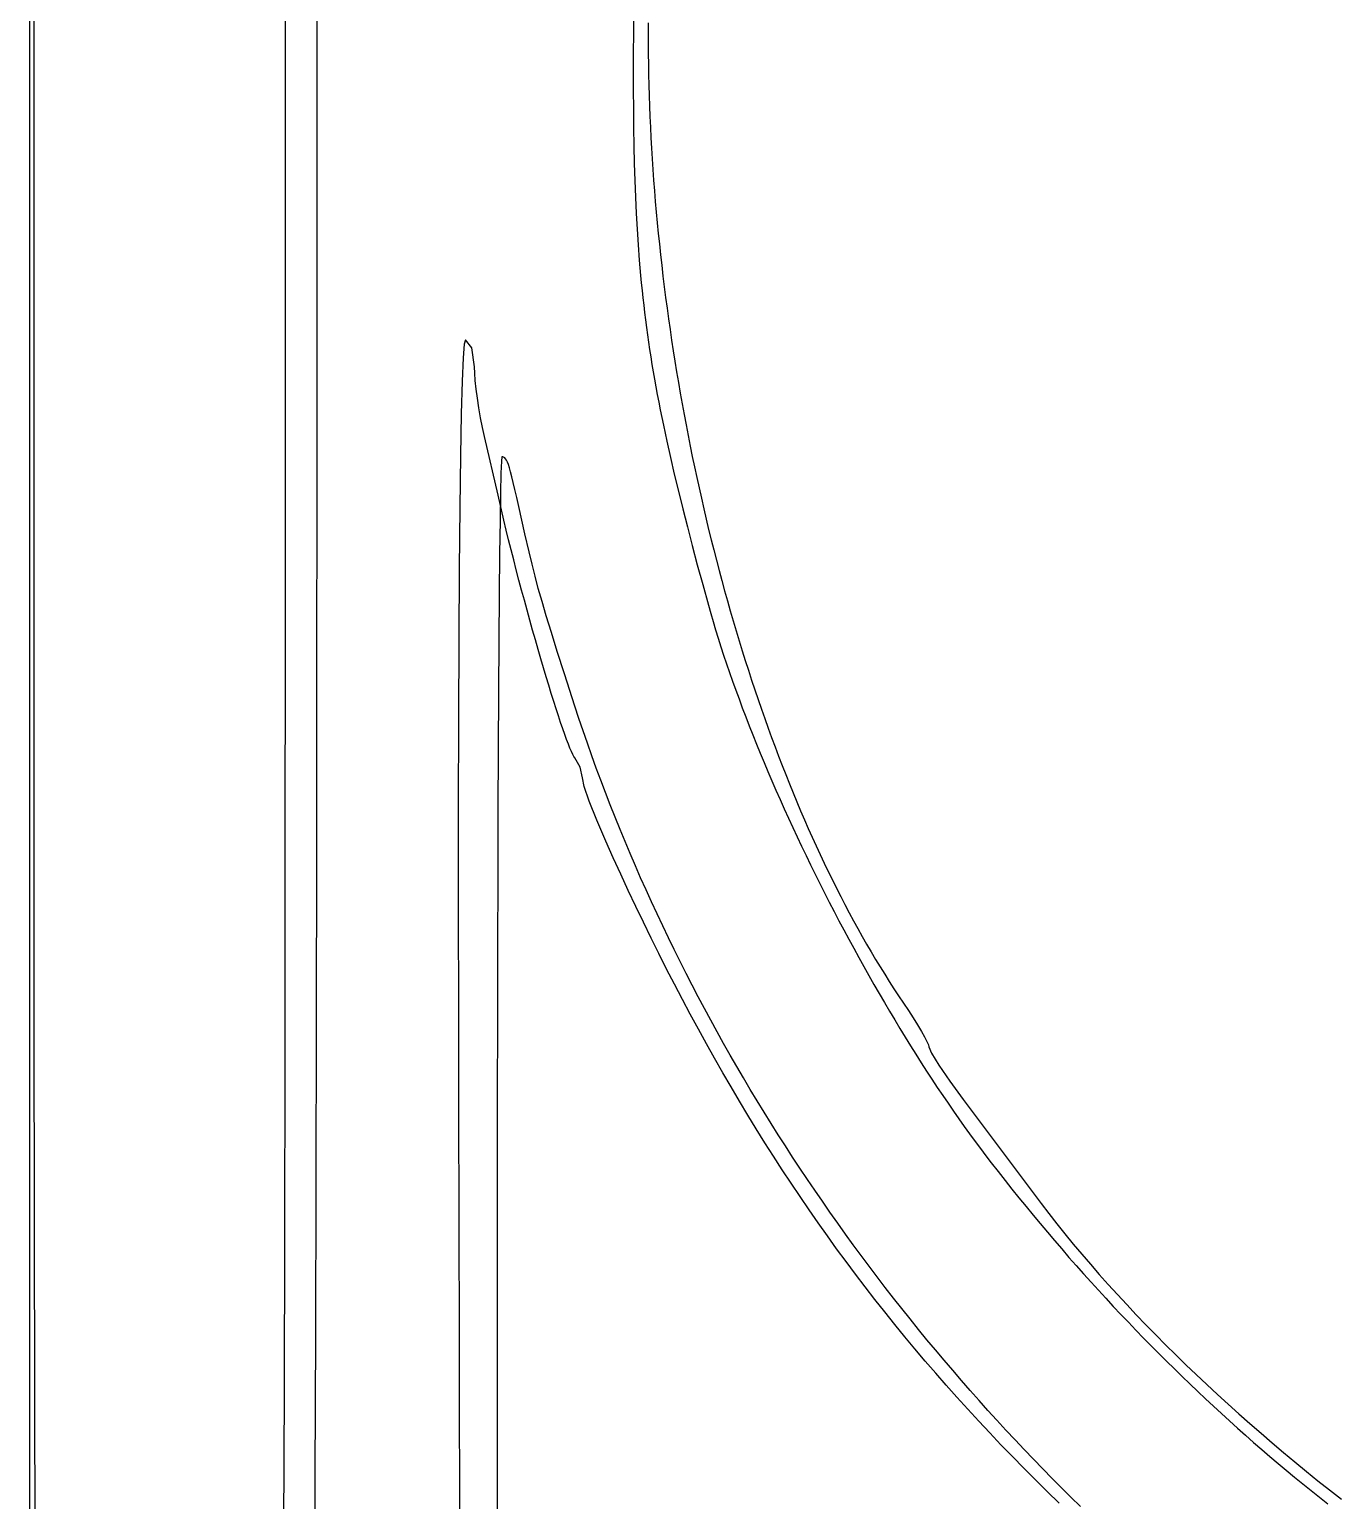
# Model space of a CAD drawing. Header units: inches. Extents: x -4 to 338, y -3 to 155.
# Drawn here: x 8.257 to 10.901, y 7.662 to 10.632 of the extents above; entities that cross this region are included whole.
import ezdxf

# ---------------------------------------------------------------- set-up
doc = ezdxf.new("R2010")
doc.units = ezdxf.units.IN
doc.layers.add('Bottom Overlay', color=54, linetype='Continuous')
doc.layers.add('Top Overlay', color=2, linetype='Continuous')

# ---------------------------------------------------------------- blocks, each defined once
blk = doc.blocks.new('IMPORTED_IMAGE_B_1')
at = {"layer": 'Bottom Overlay'}
for p, q in [((5.0954, -6.1228), (5.0954, -13.3007)), ((5.6766, -10.0738), (5.6766, -6.1228)), ((6.3451, -9.933), (6.345, -9.9539)), ((6.345, -9.9539), (6.345, -9.9539)), ((6.345, -9.9539), (6.345, -9.9748)), ((6.345, -9.9748), (6.345, -9.9748)), ((6.345, -9.9748), (6.3452, -9.9958)), ((6.3452, -9.9958), (6.3452, -9.9958)), ((6.3452, -9.9958), (6.3454, -10.0168)), ((6.3454, -10.0168), (6.3454, -10.0168)), ((6.3454, -10.0168), (6.3458, -10.0378)), ((6.3458, -10.0378), (6.3458, -10.0378)), ((6.3458, -10.0378), (6.3463, -10.0589)), ((6.3463, -10.0589), (6.3463, -10.0589)), ((6.3463, -10.0589), (6.3469, -10.0801)), ((5.6766, -10.4763), (5.6766, -10.0738)), ((5.6766, -10.0738), (5.6766, -10.0738)), ((6.3469, -10.0801), (6.3469, -10.0801)), ((6.3469, -10.0801), (6.3477, -10.1013)), ((6.3477, -10.1013), (6.3477, -10.1013)), ((6.3477, -10.1013), (6.3485, -10.1226)), ((6.3485, -10.1226), (6.3485, -10.1226)), ((6.3485, -10.1226), (6.3495, -10.1438)), ((6.3495, -10.1438), (6.3495, -10.1438)), ((6.3495, -10.1438), (6.3506, -10.1652)), ((6.3506, -10.1652), (6.3506, -10.1652)), ((6.3506, -10.1652), (6.3517, -10.1865)), ((6.3517, -10.1865), (6.3517, -10.1865)), ((6.3517, -10.1865), (6.3531, -10.2079)), ((6.3531, -10.2079), (6.3531, -10.2079)), ((6.3531, -10.2079), (6.3545, -10.2293)), ((6.3545, -10.2293), (6.3545, -10.2293)), ((6.3545, -10.2293), (6.356, -10.2507)), ((6.356, -10.2507), (6.356, -10.2507)), ((6.356, -10.2507), (6.3577, -10.2722)), ((6.3577, -10.2722), (6.3577, -10.2722)), ((6.3577, -10.2722), (6.3594, -10.2937)), ((6.3594, -10.2937), (6.3594, -10.2937)), ((6.3594, -10.2937), (6.3613, -10.3152)), ((6.3613, -10.3152), (6.3613, -10.3152)), ((6.3613, -10.3152), (6.3633, -10.3367)), ((6.3633, -10.3367), (6.3633, -10.3367)), ((6.3633, -10.3367), (6.3654, -10.3582)), ((6.3654, -10.3582), (6.3654, -10.3582)), ((6.3654, -10.3582), (6.3676, -10.3797)), ((6.3676, -10.3797), (6.3676, -10.3797)), ((6.3676, -10.3797), (6.3699, -10.4013)), ((6.3699, -10.4013), (6.3699, -10.4013)), ((6.3699, -10.4013), (6.3723, -10.4228)), ((6.3723, -10.4228), (6.3723, -10.4228)), ((6.3723, -10.4228), (6.3748, -10.4444)), ((6.3748, -10.4444), (6.3748, -10.4444)), ((6.3748, -10.4444), (6.3775, -10.4659)), ((5.6764, -10.8674), (5.6766, -10.4763)), ((5.6766, -10.4763), (5.6766, -10.4763)), ((6.3775, -10.4659), (6.3775, -10.4659)), ((6.3775, -10.4659), (6.3802, -10.4875)), ((6.3802, -10.4875), (6.3802, -10.4875)), ((6.3802, -10.4875), (6.3831, -10.509)), ((6.3831, -10.509), (6.3831, -10.509)), ((6.3831, -10.509), (6.3861, -10.5306)), ((6.3861, -10.5306), (6.3861, -10.5306)), ((6.3861, -10.5306), (6.3891, -10.5521)), ((6.3891, -10.5521), (6.3891, -10.5521)), ((6.3891, -10.5521), (6.3923, -10.5736)), ((6.3923, -10.5736), (6.3923, -10.5736)), ((6.3923, -10.5736), (6.3956, -10.5951)), ((6.3956, -10.5951), (6.3956, -10.5951)), ((6.3956, -10.5951), (6.399, -10.6166)), ((6.399, -10.6166), (6.399, -10.6166)), ((6.399, -10.6166), (6.4025, -10.6381)), ((6.4025, -10.6381), (6.4025, -10.6381)), ((6.4025, -10.6381), (6.4061, -10.6595)), ((6.4061, -10.6595), (6.4061, -10.6595)), ((6.4061, -10.6595), (6.4098, -10.6809)), ((6.4098, -10.6809), (6.4098, -10.6809)), ((6.4098, -10.6809), (6.4136, -10.7023)), ((6.4136, -10.7023), (6.4136, -10.7023)), ((6.4136, -10.7023), (6.4175, -10.7237)), ((6.4175, -10.7237), (6.4175, -10.7237)), ((6.4175, -10.7237), (6.4215, -10.745)), ((6.4215, -10.745), (6.4215, -10.745)), ((6.4215, -10.745), (6.4256, -10.7663)), ((6.4256, -10.7663), (6.4256, -10.7663)), ((6.4256, -10.7663), (6.4298, -10.7876)), ((6.0496, -10.8095), (6.0486, -10.8179)), ((6.0516, -10.8097), (6.0496, -10.8095)), ((6.0496, -10.8095), (6.0496, -10.8095)), ((6.0553, -10.8114), (6.0516, -10.8097)), ((6.0516, -10.8097), (6.0516, -10.8097)), ((6.4298, -10.7876), (6.4298, -10.7876)), ((6.4298, -10.7876), (6.4341, -10.8088)), ((6.4341, -10.8088), (6.4341, -10.8088)), ((6.4341, -10.8088), (6.4385, -10.8299)), ((6.0486, -10.8179), (6.0477, -10.8425)), ((6.0486, -10.8179), (6.0486, -10.8179)), ((6.057, -10.8133), (6.0553, -10.8114)), ((6.0553, -10.8114), (6.0553, -10.8114)), ((6.0588, -10.8161), (6.057, -10.8133)), ((6.057, -10.8133), (6.057, -10.8133)), ((6.0606, -10.82), (6.0588, -10.8161)), ((6.0588, -10.8161), (6.0588, -10.8161)), ((6.0626, -10.8251), (6.0606, -10.82)), ((6.0606, -10.82), (6.0606, -10.82)), ((6.0647, -10.8316), (6.0626, -10.8251)), ((6.0626, -10.8251), (6.0626, -10.8251)), ((6.0671, -10.8398), (6.0647, -10.8316)), ((6.0647, -10.8316), (6.0647, -10.8316)), ((6.0697, -10.8496), (6.0671, -10.8398)), ((6.0671, -10.8398), (6.0671, -10.8398)), ((6.4385, -10.8299), (6.4385, -10.8299)), ((6.4385, -10.8299), (6.4431, -10.8511)), ((5.676, -11.2453), (5.6764, -10.8674)), ((5.6764, -10.8674), (5.6764, -10.8674)), ((6.0477, -10.8425), (6.0467, -10.8825)), ((6.0477, -10.8425), (6.0477, -10.8425)), ((6.0726, -10.8614), (6.0697, -10.8496)), ((6.0697, -10.8496), (6.0697, -10.8496)), ((6.0759, -10.8753), (6.0726, -10.8614)), ((6.0726, -10.8614), (6.0726, -10.8614)), ((6.4431, -10.8511), (6.4431, -10.8511)), ((6.4431, -10.8511), (6.4477, -10.8721)), ((6.0467, -10.8825), (6.0458, -10.9371)), ((6.0467, -10.8825), (6.0467, -10.8825)), ((6.0796, -10.8914), (6.0759, -10.8753)), ((6.0759, -10.8753), (6.0759, -10.8753)), ((6.0838, -10.9099), (6.0796, -10.8914)), ((6.0796, -10.8914), (6.0796, -10.8914)), ((6.4477, -10.8721), (6.4477, -10.8721)), ((6.4477, -10.8721), (6.4524, -10.8932)), ((6.4524, -10.8932), (6.4524, -10.8932)), ((6.4524, -10.8932), (6.4572, -10.9141)), ((6.0961, -10.9648), (6.0838, -10.9099)), ((6.0838, -10.9099), (6.0838, -10.9099)), ((6.4572, -10.9141), (6.4572, -10.9141)), ((6.4572, -10.9141), (6.4621, -10.9351)), ((6.0458, -10.9371), (6.045, -11.0054)), ((6.0458, -10.9371), (6.0458, -10.9371)), ((6.4621, -10.9351), (6.4621, -10.9351)), ((6.4621, -10.9351), (6.4671, -10.9559)), ((6.4671, -10.9559), (6.4671, -10.9559)), ((6.4671, -10.9559), (6.4722, -10.9767)), ((6.1044, -11.0014), (6.0961, -10.9648)), ((6.0961, -10.9648), (6.0961, -10.9648)), ((6.4722, -10.9767), (6.4722, -10.9767)), ((6.4722, -10.9767), (6.4774, -10.9974)), ((6.045, -11.0054), (6.0442, -11.0866)), ((6.045, -11.0054), (6.045, -11.0054)), ((6.1104, -11.0264), (6.1044, -11.0014)), ((6.1044, -11.0014), (6.1044, -11.0014)), ((6.4774, -10.9974), (6.4774, -10.9974)), ((6.4774, -10.9974), (6.4827, -11.0181)), ((6.4827, -11.0181), (6.4827, -11.0181)), ((6.4827, -11.0181), (6.4881, -11.0387)), ((6.1165, -11.0505), (6.1104, -11.0264)), ((6.1104, -11.0264), (6.1104, -11.0264)), ((6.4881, -11.0387), (6.4881, -11.0387)), ((6.4881, -11.0387), (6.4936, -11.0593)), ((6.1231, -11.0752), (6.1165, -11.0505)), ((6.1165, -11.0505), (6.1165, -11.0505)), ((6.1306, -11.1014), (6.1231, -11.0752)), ((6.1231, -11.0752), (6.1231, -11.0752)), ((6.4936, -11.0593), (6.4936, -11.0593)), ((6.4936, -11.0593), (6.4992, -11.0797)), ((6.0442, -11.0866), (6.0435, -11.1799)), ((6.0442, -11.0866), (6.0442, -11.0866)), ((6.1392, -11.1306), (6.1306, -11.1014)), ((6.1306, -11.1014), (6.1306, -11.1014)), ((6.4992, -11.0797), (6.4992, -11.0797)), ((6.4992, -11.0797), (6.5049, -11.1001)), ((6.5049, -11.1001), (6.5049, -11.1001)), ((6.5049, -11.1001), (6.5107, -11.1204)), ((6.1494, -11.1638), (6.1392, -11.1306)), ((6.1392, -11.1306), (6.1392, -11.1306)), ((6.5107, -11.1204), (6.5107, -11.1204)), ((6.5107, -11.1204), (6.5165, -11.1406)), ((6.1615, -11.2023), (6.1494, -11.1638)), ((6.1494, -11.1638), (6.1494, -11.1638)), ((6.5165, -11.1406), (6.5165, -11.1406)), ((6.5165, -11.1406), (6.5225, -11.1608)), ((6.5225, -11.1608), (6.5225, -11.1608)), ((6.5225, -11.1608), (6.5286, -11.1808)), ((6.0435, -11.1799), (6.0428, -11.2844)), ((6.0435, -11.1799), (6.0435, -11.1799)), ((6.5286, -11.1808), (6.5286, -11.1808)), ((6.5286, -11.1808), (6.5347, -11.2008)), ((6.1759, -11.2473), (6.1615, -11.2023)), ((6.1615, -11.2023), (6.1615, -11.2023)), ((6.5347, -11.2008), (6.5347, -11.2008)), ((6.5347, -11.2008), (6.5409, -11.2206)), ((6.5409, -11.2206), (6.5409, -11.2206)), ((6.5409, -11.2206), (6.5473, -11.2404)), ((5.6756, -11.6078), (5.676, -11.2453)), ((5.676, -11.2453), (5.676, -11.2453)), ((6.1968, -11.3125), (6.1759, -11.2473)), ((6.1759, -11.2473), (6.1759, -11.2473)), ((6.5473, -11.2404), (6.5473, -11.2404)), ((6.5473, -11.2404), (6.5537, -11.2601)), ((6.0428, -11.2844), (6.0422, -11.3994)), ((6.0428, -11.2844), (6.0428, -11.2844)), ((6.5537, -11.2601), (6.5537, -11.2601)), ((6.5537, -11.2601), (6.5602, -11.2797)), ((6.5602, -11.2797), (6.5602, -11.2797)), ((6.5602, -11.2797), (6.5668, -11.2992)), ((6.2051, -11.3377), (6.1968, -11.3125)), ((6.1968, -11.3125), (6.1968, -11.3125)), ((6.5668, -11.2992), (6.5668, -11.2992)), ((6.5668, -11.2992), (6.5735, -11.3186)), ((6.2136, -11.3627), (6.2051, -11.3377)), ((6.2051, -11.3377), (6.2051, -11.3377)), ((6.5735, -11.3186), (6.5735, -11.3186)), ((6.5735, -11.3186), (6.5803, -11.3378)), ((6.5803, -11.3378), (6.5803, -11.3378)), ((6.5803, -11.3378), (6.5871, -11.357)), ((6.2223, -11.3878), (6.2136, -11.3627)), ((6.2136, -11.3627), (6.2136, -11.3627)), ((6.5871, -11.357), (6.5871, -11.357)), ((6.5871, -11.357), (6.5941, -11.3761)), ((6.0422, -11.3994), (6.0416, -11.5239)), ((6.0422, -11.3994), (6.0422, -11.3994)), ((6.2311, -11.4128), (6.2223, -11.3878)), ((6.2223, -11.3878), (6.2223, -11.3878)), ((6.5941, -11.3761), (6.5941, -11.3761)), ((6.5941, -11.3761), (6.6011, -11.395)), ((6.6011, -11.395), (6.6011, -11.395)), ((6.6011, -11.395), (6.6083, -11.4138)), ((6.2402, -11.4377), (6.2311, -11.4128)), ((6.2311, -11.4128), (6.2311, -11.4128)), ((6.6083, -11.4138), (6.6083, -11.4138)), ((6.6083, -11.4138), (6.6155, -11.4325)), ((6.6155, -11.4325), (6.6155, -11.4325)), ((6.6155, -11.4325), (6.6228, -11.4511)), ((6.2494, -11.4625), (6.2402, -11.4377)), ((6.2402, -11.4377), (6.2402, -11.4377)), ((6.2588, -11.4874), (6.2494, -11.4625)), ((6.2494, -11.4625), (6.2494, -11.4625)), ((6.6228, -11.4511), (6.6228, -11.4511)), ((6.6228, -11.4511), (6.6302, -11.4696)), ((6.2684, -11.5121), (6.2588, -11.4874)), ((6.2588, -11.4874), (6.2588, -11.4874)), ((6.6302, -11.4696), (6.6302, -11.4696)), ((6.6302, -11.4696), (6.6376, -11.4879)), ((6.6376, -11.4879), (6.6376, -11.4879)), ((6.6376, -11.4879), (6.6452, -11.5061)), ((6.0416, -11.5239), (6.0411, -11.6572)), ((6.0416, -11.5239), (6.0416, -11.5239)), ((6.2782, -11.5368), (6.2684, -11.5121)), ((6.2684, -11.5121), (6.2684, -11.5121)), ((6.6452, -11.5061), (6.6452, -11.5061)), ((6.6452, -11.5061), (6.6528, -11.5242)), ((6.2882, -11.5615), (6.2782, -11.5368)), ((6.2782, -11.5368), (6.2782, -11.5368)), ((6.6528, -11.5242), (6.6528, -11.5242)), ((6.6528, -11.5242), (6.6606, -11.5421)), ((6.6606, -11.5421), (6.6606, -11.5421)), ((6.6606, -11.5421), (6.6684, -11.5599)), ((6.2983, -11.586), (6.2882, -11.5615)), ((6.2882, -11.5615), (6.2882, -11.5615)), ((6.6684, -11.5599), (6.6684, -11.5599)), ((6.6684, -11.5599), (6.6763, -11.5776)), ((6.6763, -11.5776), (6.6763, -11.5776)), ((6.6763, -11.5776), (6.6842, -11.5951)), ((5.675, -11.9529), (5.6756, -11.6078)), ((5.6756, -11.6078), (5.6756, -11.6078)), ((6.3086, -11.6106), (6.2983, -11.586)), ((6.2983, -11.586), (6.2983, -11.586)), ((6.3191, -11.635), (6.3086, -11.6106)), ((6.3086, -11.6106), (6.3086, -11.6106)), ((6.6842, -11.5951), (6.6842, -11.5951)), ((6.6842, -11.5951), (6.6923, -11.6125)), ((6.6923, -11.6125), (6.6923, -11.6125)), ((6.6923, -11.6125), (6.7004, -11.6297)), ((6.3298, -11.6594), (6.3191, -11.635)), ((6.3191, -11.635), (6.3191, -11.635)), ((6.7004, -11.6297), (6.7004, -11.6297)), ((6.7004, -11.6297), (6.7086, -11.6468)), ((6.0411, -11.6572), (6.0407, -11.7985)), ((6.0411, -11.6572), (6.0411, -11.6572)), ((6.3407, -11.6838), (6.3298, -11.6594)), ((6.3298, -11.6594), (6.3298, -11.6594)), ((6.7086, -11.6468), (6.7086, -11.6468)), ((6.7086, -11.6468), (6.7169, -11.6637)), ((6.7169, -11.6637), (6.7169, -11.6637)), ((6.7169, -11.6637), (6.7253, -11.6805)), ((6.3517, -11.708), (6.3407, -11.6838)), ((6.3407, -11.6838), (6.3407, -11.6838)), ((6.7253, -11.6805), (6.7253, -11.6805)), ((6.7253, -11.6805), (6.7338, -11.6971)), ((6.7338, -11.6971), (6.7338, -11.6971)), ((6.7338, -11.6971), (6.7423, -11.7135)), ((6.3629, -11.7322), (6.3517, -11.708)), ((6.3517, -11.708), (6.3517, -11.708)), ((6.7423, -11.7135), (6.7423, -11.7135)), ((6.7423, -11.7135), (6.7509, -11.7298)), ((6.7509, -11.7298), (6.7509, -11.7298)), ((6.7509, -11.7298), (6.7596, -11.7459)), ((6.3743, -11.7564), (6.3629, -11.7322)), ((6.3629, -11.7322), (6.3629, -11.7322)), ((6.3858, -11.7804), (6.3743, -11.7564)), ((6.3743, -11.7564), (6.3743, -11.7564)), ((6.7596, -11.7459), (6.7596, -11.7459)), ((6.7596, -11.7459), (6.7684, -11.7619)), ((6.3976, -11.8044), (6.3858, -11.7804)), ((6.3858, -11.7804), (6.3858, -11.7804)), ((6.7684, -11.7619), (6.7684, -11.7619)), ((6.7684, -11.7619), (6.7772, -11.7777)), ((6.7772, -11.7777), (6.7772, -11.7777)), ((6.7772, -11.7777), (6.7861, -11.7933)), ((6.0407, -11.7985), (6.0404, -11.9468)), ((6.0407, -11.7985), (6.0407, -11.7985)), ((6.4094, -11.8284), (6.3976, -11.8044)), ((6.3976, -11.8044), (6.3976, -11.8044)), ((6.7861, -11.7933), (6.7861, -11.7933)), ((6.7861, -11.7933), (6.7951, -11.8088)), ((6.7951, -11.8088), (6.7951, -11.8088)), ((6.7951, -11.8088), (6.8042, -11.824)), ((6.4215, -11.8522), (6.4094, -11.8284)), ((6.4094, -11.8284), (6.4094, -11.8284)), ((6.8042, -11.824), (6.8042, -11.824)), ((6.8042, -11.824), (6.8134, -11.8391)), ((6.8134, -11.8391), (6.8134, -11.8391)), ((6.8134, -11.8391), (6.8226, -11.854)), ((6.4337, -11.876), (6.4215, -11.8522)), ((6.4215, -11.8522), (6.4215, -11.8522)), ((6.4461, -11.8997), (6.4337, -11.876)), ((6.4337, -11.876), (6.4337, -11.876)), ((6.8226, -11.854), (6.8226, -11.854)), ((6.8226, -11.854), (6.8319, -11.8687)), ((6.8319, -11.8687), (6.8319, -11.8687)), ((6.8319, -11.8687), (6.8413, -11.8833)), ((6.4587, -11.9234), (6.4461, -11.8997)), ((6.4461, -11.8997), (6.4461, -11.8997)), ((6.8413, -11.8833), (6.8413, -11.8833)), ((6.8413, -11.8833), (6.8507, -11.8976)), ((6.8507, -11.8976), (6.8507, -11.8976)), ((6.8507, -11.8976), (6.8706, -11.9273)), ((6.4714, -11.9469), (6.4587, -11.9234)), ((6.4587, -11.9234), (6.4587, -11.9234)), ((6.8706, -11.9273), (6.8706, -11.9273)), ((6.8706, -11.9273), (6.8803, -11.9423)), ((5.6743, -12.2787), (5.675, -11.9529)), ((5.675, -11.9529), (5.675, -11.9529)), ((6.0404, -11.9468), (6.0401, -12.1014)), ((6.0404, -11.9468), (6.0404, -11.9468)), ((6.4843, -11.9704), (6.4714, -11.9469)), ((6.4714, -11.9469), (6.4714, -11.9469)), ((6.8803, -11.9423), (6.8803, -11.9423)), ((6.8803, -11.9423), (6.8891, -11.9564)), ((6.8891, -11.9564), (6.8891, -11.9564)), ((6.8891, -11.9564), (6.8967, -11.9693)), ((6.8967, -11.9693), (6.8967, -11.9693)), ((6.8967, -11.9693), (6.903, -11.9805)), ((6.4974, -11.9938), (6.4843, -11.9704)), ((6.4843, -11.9704), (6.4843, -11.9704)), ((6.5106, -12.0171), (6.4974, -11.9938)), ((6.4974, -11.9938), (6.4974, -11.9938)), ((6.903, -11.9805), (6.903, -11.9805)), ((6.903, -11.9805), (6.9078, -11.9898)), ((6.9078, -11.9898), (6.9078, -11.9898)), ((6.9078, -11.9898), (6.9108, -11.9967)), ((6.9108, -11.9967), (6.9108, -11.9967)), ((6.9108, -11.9967), (6.9119, -12.0009)), ((6.524, -12.0404), (6.5106, -12.0171)), ((6.5106, -12.0171), (6.5106, -12.0171)), ((6.9119, -12.0009), (6.9119, -12.0009)), ((6.9119, -12.0009), (6.9173, -12.0133)), ((6.9173, -12.0133), (6.9173, -12.0133)), ((6.9173, -12.0133), (6.9322, -12.0374)), ((6.5375, -12.0635), (6.524, -12.0404)), ((6.524, -12.0404), (6.524, -12.0404)), ((6.9322, -12.0374), (6.9322, -12.0374)), ((6.9322, -12.0374), (6.9542, -12.0697)), ((6.5512, -12.0866), (6.5375, -12.0635)), ((6.5375, -12.0635), (6.5375, -12.0635)), ((6.5651, -12.1096), (6.5512, -12.0866)), ((6.5512, -12.0866), (6.5512, -12.0866)), ((6.9542, -12.0697), (6.9542, -12.0697)), ((6.9542, -12.0697), (6.981, -12.1066)), ((6.0401, -12.1014), (6.04, -12.2615)), ((6.0401, -12.1014), (6.0401, -12.1014)), ((6.5791, -12.1325), (6.5651, -12.1096)), ((6.5651, -12.1096), (6.5651, -12.1096)), ((6.981, -12.1066), (6.981, -12.1066)), ((6.981, -12.1066), (7.1223, -12.2954)), ((6.5933, -12.1553), (6.5791, -12.1325)), ((6.5791, -12.1325), (6.5791, -12.1325)), ((6.6076, -12.178), (6.5933, -12.1553)), ((6.5933, -12.1553), (6.5933, -12.1553)), ((6.6221, -12.2007), (6.6076, -12.178)), ((6.6076, -12.178), (6.6076, -12.178)), ((6.6367, -12.2232), (6.6221, -12.2007)), ((6.6221, -12.2007), (6.6221, -12.2007)), ((6.6515, -12.2457), (6.6367, -12.2232)), ((6.6367, -12.2232), (6.6367, -12.2232)), ((6.04, -12.2615), (6.0399, -12.4262)), ((6.04, -12.2615), (6.04, -12.2615)), ((6.6664, -12.2681), (6.6515, -12.2457)), ((6.6515, -12.2457), (6.6515, -12.2457)), ((5.6735, -12.583), (5.6743, -12.2787)), ((5.6743, -12.2787), (5.6743, -12.2787)), ((6.6815, -12.2903), (6.6664, -12.2681)), ((6.6664, -12.2681), (6.6664, -12.2681)), ((6.6968, -12.3125), (6.6815, -12.2903)), ((6.6815, -12.2903), (6.6815, -12.2903)), ((7.1223, -12.2954), (7.1223, -12.2954)), ((7.1223, -12.2954), (7.1386, -12.317)), ((6.7121, -12.3346), (6.6968, -12.3125)), ((6.6968, -12.3125), (6.6968, -12.3125)), ((7.1386, -12.317), (7.1386, -12.317)), ((7.1386, -12.317), (7.1542, -12.3374)), ((6.7277, -12.3566), (6.7121, -12.3346)), ((6.7121, -12.3346), (6.7121, -12.3346)), ((7.1542, -12.3374), (7.1542, -12.3374)), ((7.1542, -12.3374), (7.1702, -12.3578)), ((6.7433, -12.3785), (6.7277, -12.3566)), ((6.7277, -12.3566), (6.7277, -12.3566)), ((6.7592, -12.4003), (6.7433, -12.3785)), ((6.7433, -12.3785), (6.7433, -12.3785)), ((7.1702, -12.3578), (7.1702, -12.3578)), ((7.1702, -12.3578), (7.1866, -12.3782)), ((7.1866, -12.3782), (7.1866, -12.3782)), ((7.1866, -12.3782), (7.2034, -12.3987)), ((6.7751, -12.422), (6.7592, -12.4003)), ((6.7592, -12.4003), (6.7592, -12.4003)), ((7.2034, -12.3987), (7.2034, -12.3987)), ((7.2034, -12.3987), (7.2206, -12.4191)), ((6.0399, -12.4262), (6.0399, -12.4262)), ((6.0399, -12.4262), (6.0399, -14.0429)), ((6.7912, -12.4436), (6.7751, -12.422)), ((6.7751, -12.422), (6.7751, -12.422)), ((6.8075, -12.4651), (6.7912, -12.4436)), ((6.7912, -12.4436), (6.7912, -12.4436)), ((7.2206, -12.4191), (7.2206, -12.4191)), ((7.2206, -12.4191), (7.2381, -12.4395)), ((7.2381, -12.4395), (7.2381, -12.4395)), ((7.2381, -12.4395), (7.2559, -12.4599)), ((6.8239, -12.4865), (6.8075, -12.4651)), ((6.8075, -12.4651), (6.8075, -12.4651)), ((7.2559, -12.4599), (7.2559, -12.4599)), ((7.2559, -12.4599), (7.2741, -12.4803)), ((6.8404, -12.5078), (6.8239, -12.4865)), ((6.8239, -12.4865), (6.8239, -12.4865)), ((7.2741, -12.4803), (7.2741, -12.4803)), ((7.2741, -12.4803), (7.2926, -12.5007)), ((7.2926, -12.5007), (7.2926, -12.5007)), ((7.2926, -12.5007), (7.3115, -12.5211)), ((6.8571, -12.5289), (6.8404, -12.5078)), ((6.8404, -12.5078), (6.8404, -12.5078)), ((6.8739, -12.55), (6.8571, -12.5289)), ((6.8571, -12.5289), (6.8571, -12.5289)), ((7.3115, -12.5211), (7.3115, -12.5211)), ((7.3115, -12.5211), (7.3307, -12.5414)), ((6.8908, -12.571), (6.8739, -12.55)), ((6.8739, -12.55), (6.8739, -12.55)), ((7.3307, -12.5414), (7.3307, -12.5414)), ((7.3307, -12.5414), (7.3501, -12.5617)), ((7.3501, -12.5617), (7.3501, -12.5617)), ((7.3501, -12.5617), (7.3699, -12.582)), ((5.6726, -12.8639), (5.6735, -12.583)), ((5.6735, -12.583), (5.6735, -12.583)), ((6.9079, -12.5918), (6.8908, -12.571)), ((6.8908, -12.571), (6.8908, -12.571)), ((6.9251, -12.6126), (6.9079, -12.5918)), ((6.9079, -12.5918), (6.9079, -12.5918)), ((7.3699, -12.582), (7.3699, -12.582)), ((7.3699, -12.582), (7.39, -12.6022)), ((6.9424, -12.6332), (6.9251, -12.6126)), ((6.9251, -12.6126), (6.9251, -12.6126)), ((7.39, -12.6022), (7.39, -12.6022)), ((7.39, -12.6022), (7.4104, -12.6223)), ((7.4104, -12.6223), (7.4104, -12.6223)), ((7.4104, -12.6223), (7.431, -12.6424)), ((6.9599, -12.6537), (6.9424, -12.6332)), ((6.9424, -12.6332), (6.9424, -12.6332)), ((7.431, -12.6424), (7.431, -12.6424)), ((7.431, -12.6424), (7.4519, -12.6624)), ((6.9775, -12.6742), (6.9599, -12.6537)), ((6.9599, -12.6537), (6.9599, -12.6537)), ((6.9952, -12.6944), (6.9775, -12.6742)), ((6.9775, -12.6742), (6.9775, -12.6742)), ((7.4519, -12.6624), (7.4519, -12.6624)), ((7.4519, -12.6624), (7.4731, -12.6824)), ((7.4731, -12.6824), (7.4731, -12.6824)), ((7.4731, -12.6824), (7.4945, -12.7023)), ((7.0131, -12.7146), (6.9952, -12.6944)), ((6.9952, -12.6944), (6.9952, -12.6944)), ((7.4945, -12.7023), (7.4945, -12.7023)), ((7.4945, -12.7023), (7.5162, -12.722)), ((7.0311, -12.7347), (7.0131, -12.7146)), ((7.0131, -12.7146), (7.0131, -12.7146)), ((7.0492, -12.7546), (7.0311, -12.7347)), ((7.0311, -12.7347), (7.0311, -12.7347)), ((7.5162, -12.722), (7.5162, -12.722)), ((7.5162, -12.722), (7.5381, -12.7417)), ((7.5381, -12.7417), (7.5381, -12.7417)), ((7.5381, -12.7417), (7.5603, -12.7613)), ((7.0675, -12.7745), (7.0492, -12.7546)), ((7.0492, -12.7546), (7.0492, -12.7546)), ((7.5603, -12.7613), (7.5603, -12.7613)), ((7.5603, -12.7613), (7.5826, -12.7808)), ((7.0858, -12.7942), (7.0675, -12.7745)), ((7.0675, -12.7745), (7.0675, -12.7745)), ((7.1043, -12.8138), (7.0858, -12.7942)), ((7.0858, -12.7942), (7.0858, -12.7942)), ((7.5826, -12.7808), (7.5826, -12.7808)), ((7.5826, -12.7808), (7.6052, -12.8002)), ((7.6052, -12.8002), (7.6052, -12.8002)), ((7.6052, -12.8002), (7.628, -12.8195)), ((7.123, -12.8332), (7.1043, -12.8138)), ((7.1043, -12.8138), (7.1043, -12.8138)), ((7.628, -12.8195), (7.628, -12.8195)), ((7.628, -12.8195), (7.651, -12.8386)), ((7.1417, -12.8526), (7.123, -12.8332)), ((7.123, -12.8332), (7.123, -12.8332)), ((7.1606, -12.8718), (7.1417, -12.8526)), ((7.1417, -12.8526), (7.1417, -12.8526)), ((7.651, -12.8386), (7.651, -12.8386)), ((7.651, -12.8386), (7.6742, -12.8577)), ((7.6742, -12.8577), (7.6742, -12.8577)), ((7.6742, -12.8577), (7.6976, -12.8765)), ((5.6717, -13.1193), (5.6726, -12.8639)), ((5.6726, -12.8639), (5.6726, -12.8639)), ((7.1795, -12.8909), (7.1606, -12.8718)), ((7.1606, -12.8718), (7.1606, -12.8718)), ((7.6976, -12.8765), (7.6976, -12.8765)), ((7.6976, -12.8765), (7.7212, -12.8953)), ((7.1986, -12.9098), (7.1795, -12.8909)), ((7.1795, -12.8909), (7.1795, -12.8909)), ((7.2179, -12.9287), (7.1986, -12.9098)), ((7.1986, -12.9098), (7.1986, -12.9098)), ((7.7212, -12.8953), (7.7212, -12.8953)), ((7.7212, -12.8953), (7.7449, -12.9139))]:
    blk.add_line(p, q, dxfattribs=at)
blk = doc.blocks.new('IMPORTED_IMAGE_B_2')
at = {"layer": 'Top Overlay'}
for p, q in [((5.1042, -6.6741), (5.1042, -10.3656)), ((5.6125, -10.0838), (5.6124, -9.6811)), ((6.3155, -9.9085), (6.315, -9.9516)), ((6.315, -9.9516), (6.3148, -9.9969)), ((6.315, -9.9516), (6.315, -9.9516)), ((6.3148, -9.9969), (6.3147, -10.0284)), ((6.3148, -9.9969), (6.3148, -9.9969)), ((6.3147, -10.0284), (6.3147, -10.0284)), ((6.3147, -10.0284), (6.3148, -10.0687)), ((6.3148, -10.0687), (6.3148, -10.0687)), ((6.3148, -10.0687), (6.315, -10.1076)), ((5.6125, -10.6308), (5.6125, -10.0838)), ((5.6125, -10.0838), (5.6125, -10.0838)), ((6.315, -10.1076), (6.315, -10.1076)), ((6.315, -10.1076), (6.3154, -10.1453)), ((6.3154, -10.1453), (6.3154, -10.1453)), ((6.3154, -10.1453), (6.316, -10.1818)), ((6.316, -10.1818), (6.316, -10.1818)), ((6.316, -10.1818), (6.3168, -10.2173)), ((6.3168, -10.2173), (6.3168, -10.2173)), ((6.3168, -10.2173), (6.3179, -10.2517)), ((6.3179, -10.2517), (6.3179, -10.2517)), ((6.3179, -10.2517), (6.3192, -10.2853)), ((6.3192, -10.2853), (6.3192, -10.2853)), ((6.3192, -10.2853), (6.3207, -10.3181)), ((6.3207, -10.3181), (6.3207, -10.3181)), ((6.3207, -10.3181), (6.3225, -10.3501)), ((5.1042, -10.3656), (5.1042, -10.3656)), ((5.1042, -10.3656), (5.1042, -10.9591)), ((6.3225, -10.3501), (6.3225, -10.3501)), ((6.3225, -10.3501), (6.3246, -10.3816)), ((6.3246, -10.3816), (6.3246, -10.3816)), ((6.3246, -10.3816), (6.3269, -10.4126)), ((6.3269, -10.4126), (6.3269, -10.4126)), ((6.3269, -10.4126), (6.3282, -10.4279)), ((6.3282, -10.4279), (6.3282, -10.4279)), ((6.3282, -10.4279), (6.3296, -10.4431)), ((6.3296, -10.4431), (6.3296, -10.4431)), ((6.3296, -10.4431), (6.331, -10.4582)), ((6.331, -10.4582), (6.331, -10.4582)), ((6.331, -10.4582), (6.3326, -10.4733)), ((6.3326, -10.4733), (6.3326, -10.4733)), ((6.3326, -10.4733), (6.3342, -10.4883)), ((6.3342, -10.4883), (6.3342, -10.4883)), ((6.3342, -10.4883), (6.3359, -10.5033)), ((6.3359, -10.5033), (6.3359, -10.5033)), ((6.3359, -10.5033), (6.3376, -10.5182)), ((6.3376, -10.5182), (6.3376, -10.5182)), ((6.3376, -10.5182), (6.3395, -10.5331)), ((6.3395, -10.5331), (6.3395, -10.5331)), ((6.3395, -10.5331), (6.3415, -10.548)), ((5.976, -10.5734), (5.9736, -10.582)), ((5.9889, -10.5893), (5.976, -10.5734)), ((5.976, -10.5734), (5.976, -10.5734)), ((6.3415, -10.548), (6.3415, -10.548)), ((6.3415, -10.548), (6.3435, -10.5629)), ((6.3435, -10.5629), (6.3435, -10.5629)), ((6.3435, -10.5629), (6.3457, -10.5778)), ((5.9736, -10.582), (5.9712, -10.6097)), ((5.9736, -10.582), (5.9736, -10.582)), ((5.9943, -10.6276), (5.9889, -10.5893)), ((5.9889, -10.5893), (5.9889, -10.5893)), ((6.3457, -10.5778), (6.3457, -10.5778)), ((6.3457, -10.5778), (6.3479, -10.5927)), ((6.3479, -10.5927), (6.3479, -10.5927)), ((6.3479, -10.5927), (6.3502, -10.6076)), ((5.6123, -11.1591), (5.6125, -10.6308)), ((5.6125, -10.6308), (5.6125, -10.6308)), ((5.9712, -10.6097), (5.9691, -10.6565)), ((5.9712, -10.6097), (5.9712, -10.6097)), ((5.9947, -10.6402), (5.9943, -10.6276)), ((5.9943, -10.6276), (5.9943, -10.6276)), ((6.3502, -10.6076), (6.3502, -10.6076)), ((6.3502, -10.6076), (6.3526, -10.6227)), ((6.3526, -10.6227), (6.3526, -10.6227)), ((6.3526, -10.6227), (6.3552, -10.6377)), ((5.9691, -10.6565), (5.9673, -10.7225)), ((5.9691, -10.6565), (5.9691, -10.6565)), ((5.9959, -10.6555), (5.9947, -10.6402)), ((5.9947, -10.6402), (5.9947, -10.6402)), ((5.9977, -10.6727), (5.9959, -10.6555)), ((5.9959, -10.6555), (5.9959, -10.6555)), ((6.3552, -10.6377), (6.3552, -10.6377)), ((6.3552, -10.6377), (6.3578, -10.6528)), ((6.3578, -10.6528), (6.3578, -10.6528)), ((6.3578, -10.6528), (6.3605, -10.6681)), ((6.0002, -10.6913), (5.9977, -10.6727)), ((5.9977, -10.6727), (5.9977, -10.6727)), ((6.0031, -10.7108), (6.0002, -10.6913)), ((6.0002, -10.6913), (6.0002, -10.6913)), ((6.3605, -10.6681), (6.3605, -10.6681)), ((6.3605, -10.6681), (6.3634, -10.6834)), ((6.3634, -10.6834), (6.3634, -10.6834)), ((6.3634, -10.6834), (6.3663, -10.6988)), ((6.0065, -10.7305), (6.0031, -10.7108)), ((6.0031, -10.7108), (6.0031, -10.7108)), ((6.3663, -10.6988), (6.3663, -10.6988)), ((6.3663, -10.6988), (6.3693, -10.7143)), ((6.3693, -10.7143), (6.3693, -10.7143)), ((6.3693, -10.7143), (6.3757, -10.7458)), ((5.9673, -10.7225), (5.9657, -10.8075)), ((5.9673, -10.7225), (5.9673, -10.7225)), ((6.0103, -10.7499), (6.0065, -10.7305)), ((6.0065, -10.7305), (6.0065, -10.7305)), ((6.0143, -10.7684), (6.0103, -10.7499)), ((6.0103, -10.7499), (6.0103, -10.7499)), ((6.3757, -10.7458), (6.3757, -10.7458)), ((6.3757, -10.7458), (6.3826, -10.7778)), ((6.0418, -10.887), (6.0143, -10.7684)), ((6.0143, -10.7684), (6.0143, -10.7684)), ((6.3826, -10.7778), (6.3826, -10.7778)), ((6.3826, -10.7778), (6.3899, -10.8106)), ((5.9657, -10.8075), (5.9644, -10.9115)), ((5.9657, -10.8075), (5.9657, -10.8075)), ((6.3899, -10.8106), (6.3899, -10.8106)), ((6.3899, -10.8106), (6.3977, -10.8442)), ((6.3977, -10.8442), (6.3977, -10.8442)), ((6.3977, -10.8442), (6.406, -10.8786)), ((6.0536, -10.9376), (6.0418, -10.887)), ((6.0418, -10.887), (6.0418, -10.887)), ((6.406, -10.8786), (6.406, -10.8786)), ((6.406, -10.8786), (6.4148, -10.9141)), ((5.9644, -10.9115), (5.9633, -11.0346)), ((5.9644, -10.9115), (5.9644, -10.9115)), ((6.4148, -10.9141), (6.4148, -10.9141)), ((6.4148, -10.9141), (6.4241, -10.9506)), ((5.1042, -10.9591), (5.1042, -10.9591)), ((5.1042, -10.9591), (5.1043, -11.486)), ((6.0583, -10.9572), (6.0536, -10.9376)), ((6.0536, -10.9376), (6.0536, -10.9376)), ((6.0632, -10.977), (6.0583, -10.9572)), ((6.0583, -10.9572), (6.0583, -10.9572)), ((6.4241, -10.9506), (6.4241, -10.9506)), ((6.4241, -10.9506), (6.4339, -10.9882)), ((6.0682, -10.9971), (6.0632, -10.977)), ((6.0632, -10.977), (6.0632, -10.977)), ((6.4339, -10.9882), (6.4339, -10.9882)), ((6.4339, -10.9882), (6.4442, -11.0272)), ((6.0734, -11.0173), (6.0682, -10.9971)), ((6.0682, -10.9971), (6.0682, -10.9971)), ((6.0786, -11.0377), (6.0734, -11.0173)), ((6.0734, -11.0173), (6.0734, -11.0173)), ((5.9633, -11.0346), (5.9625, -11.1767)), ((5.9633, -11.0346), (5.9633, -11.0346)), ((6.084, -11.0582), (6.0786, -11.0377)), ((6.0786, -11.0377), (6.0786, -11.0377)), ((6.4442, -11.0272), (6.4442, -11.0272)), ((6.4442, -11.0272), (6.4552, -11.0675)), ((6.0894, -11.0786), (6.084, -11.0582)), ((6.084, -11.0582), (6.084, -11.0582)), ((6.0949, -11.099), (6.0894, -11.0786)), ((6.0894, -11.0786), (6.0894, -11.0786)), ((6.4552, -11.0675), (6.4552, -11.0675)), ((6.4552, -11.0675), (6.4666, -11.1092)), ((6.1004, -11.1193), (6.0949, -11.099)), ((6.0949, -11.099), (6.0949, -11.099)), ((6.106, -11.1395), (6.1004, -11.1193)), ((6.1004, -11.1193), (6.1004, -11.1193)), ((6.4666, -11.1092), (6.4666, -11.1092)), ((6.4666, -11.1092), (6.4712, -11.1256)), ((6.4712, -11.1256), (6.4712, -11.1256)), ((6.4712, -11.1256), (6.4761, -11.1421)), ((5.612, -11.6216), (5.6123, -11.1591)), ((5.6123, -11.1591), (5.6123, -11.1591)), ((6.1115, -11.1594), (6.106, -11.1395)), ((6.106, -11.1395), (6.106, -11.1395)), ((6.1171, -11.179), (6.1115, -11.1594)), ((6.1115, -11.1594), (6.1115, -11.1594)), ((6.4761, -11.1421), (6.4761, -11.1421)), ((6.4761, -11.1421), (6.4811, -11.1588)), ((6.4811, -11.1588), (6.4811, -11.1588)), ((6.4811, -11.1588), (6.4863, -11.1757)), ((5.9625, -11.1767), (5.9619, -11.3378)), ((5.9625, -11.1767), (5.9625, -11.1767)), ((6.1226, -11.1982), (6.1171, -11.179)), ((6.1171, -11.179), (6.1171, -11.179)), ((6.4863, -11.1757), (6.4863, -11.1757)), ((6.4863, -11.1757), (6.4917, -11.1927)), ((6.4917, -11.1927), (6.4917, -11.1927)), ((6.4917, -11.1927), (6.4974, -11.21)), ((6.1281, -11.2171), (6.1226, -11.1982)), ((6.1226, -11.1982), (6.1226, -11.1982)), ((6.1335, -11.2355), (6.1281, -11.2171)), ((6.1281, -11.2171), (6.1281, -11.2171)), ((6.4974, -11.21), (6.4974, -11.21)), ((6.4974, -11.21), (6.5032, -11.2273)), ((6.1388, -11.2533), (6.1335, -11.2355)), ((6.1335, -11.2355), (6.1335, -11.2355)), ((6.1441, -11.2706), (6.1388, -11.2533)), ((6.1388, -11.2533), (6.1388, -11.2533)), ((6.5032, -11.2273), (6.5032, -11.2273)), ((6.5032, -11.2273), (6.5092, -11.2448)), ((6.5092, -11.2448), (6.5092, -11.2448)), ((6.5092, -11.2448), (6.5154, -11.2625)), ((6.1492, -11.2872), (6.1441, -11.2706)), ((6.1441, -11.2706), (6.1441, -11.2706)), ((6.5154, -11.2625), (6.5154, -11.2625)), ((6.5154, -11.2625), (6.5218, -11.2802)), ((6.5218, -11.2802), (6.5218, -11.2802)), ((6.5218, -11.2802), (6.5284, -11.2981)), ((6.1542, -11.3031), (6.1492, -11.2872)), ((6.1492, -11.2872), (6.1492, -11.2872)), ((6.159, -11.3182), (6.1542, -11.3031)), ((6.1542, -11.3031), (6.1542, -11.3031)), ((6.5284, -11.2981), (6.5284, -11.2981)), ((6.5284, -11.2981), (6.5351, -11.3162)), ((6.5351, -11.3162), (6.5351, -11.3162)), ((6.5351, -11.3162), (6.542, -11.3343)), ((5.9619, -11.3378), (5.9615, -11.5178)), ((5.9619, -11.3378), (5.9619, -11.3378)), ((6.1636, -11.3326), (6.159, -11.3182)), ((6.159, -11.3182), (6.159, -11.3182)), ((6.1681, -11.346), (6.1636, -11.3326)), ((6.1636, -11.3326), (6.1636, -11.3326)), ((6.542, -11.3343), (6.542, -11.3343)), ((6.542, -11.3343), (6.5491, -11.3525)), ((6.1724, -11.3585), (6.1681, -11.346)), ((6.1681, -11.346), (6.1681, -11.346)), ((6.1764, -11.37), (6.1724, -11.3585)), ((6.1724, -11.3585), (6.1724, -11.3585)), ((6.1802, -11.3804), (6.1764, -11.37)), ((6.1764, -11.37), (6.1764, -11.37)), ((6.5491, -11.3525), (6.5491, -11.3525)), ((6.5491, -11.3525), (6.5563, -11.3708)), ((6.5563, -11.3708), (6.5563, -11.3708)), ((6.5563, -11.3708), (6.5638, -11.3892)), ((6.1838, -11.3896), (6.1802, -11.3804)), ((6.1802, -11.3804), (6.1802, -11.3804)), ((6.187, -11.3978), (6.1838, -11.3896)), ((6.1838, -11.3896), (6.1838, -11.3896)), ((6.19, -11.4046), (6.187, -11.3978)), ((6.187, -11.3978), (6.187, -11.3978)), ((6.1926, -11.4102), (6.19, -11.4046)), ((6.19, -11.4046), (6.19, -11.4046)), ((6.5638, -11.3892), (6.5638, -11.3892)), ((6.5638, -11.3892), (6.5713, -11.4077)), ((6.195, -11.4144), (6.1926, -11.4102)), ((6.1926, -11.4102), (6.1926, -11.4102)), ((6.197, -11.4171), (6.195, -11.4144)), ((6.195, -11.4144), (6.195, -11.4144)), ((6.2078, -11.4361), (6.197, -11.4171)), ((6.197, -11.4171), (6.197, -11.4171)), ((6.5713, -11.4077), (6.5713, -11.4077)), ((6.5713, -11.4077), (6.579, -11.4263)), ((6.579, -11.4263), (6.579, -11.4263)), ((6.579, -11.4263), (6.5869, -11.4449)), ((6.2123, -11.4575), (6.2078, -11.4361)), ((6.2078, -11.4361), (6.2078, -11.4361)), ((6.216, -11.4747), (6.2123, -11.4575)), ((6.2123, -11.4575), (6.2123, -11.4575)), ((6.5869, -11.4449), (6.5869, -11.4449)), ((6.5869, -11.4449), (6.5949, -11.4636)), ((6.5949, -11.4636), (6.5949, -11.4636)), ((6.5949, -11.4636), (6.6031, -11.4823)), ((5.1043, -11.486), (5.1043, -11.486)), ((5.1043, -11.486), (5.1046, -11.9503)), ((6.2261, -11.5046), (6.216, -11.4747)), ((6.216, -11.4747), (6.216, -11.4747)), ((6.6031, -11.4823), (6.6031, -11.4823)), ((6.6031, -11.4823), (6.6114, -11.5011)), ((5.9615, -11.5178), (5.9615, -11.5178)), ((5.9615, -11.5178), (5.9615, -11.7168)), ((6.241, -11.5429), (6.2261, -11.5046)), ((6.2261, -11.5046), (6.2261, -11.5046)), ((6.6114, -11.5011), (6.6114, -11.5011)), ((6.6114, -11.5011), (6.6198, -11.5199)), ((6.6198, -11.5199), (6.6198, -11.5199)), ((6.6198, -11.5199), (6.6284, -11.5388)), ((6.2593, -11.5855), (6.241, -11.5429)), ((6.241, -11.5429), (6.241, -11.5429)), ((6.6284, -11.5388), (6.6284, -11.5388)), ((6.6284, -11.5388), (6.6371, -11.5576)), ((6.6371, -11.5576), (6.6371, -11.5576)), ((6.6371, -11.5576), (6.6459, -11.5765)), ((6.6459, -11.5765), (6.6459, -11.5765)), ((6.6459, -11.5765), (6.6548, -11.5954)), ((6.2744, -11.619), (6.2593, -11.5855)), ((6.2593, -11.5855), (6.2593, -11.5855)), ((6.6548, -11.5954), (6.6548, -11.5954)), ((6.6548, -11.5954), (6.6639, -11.6143)), ((5.6116, -12.0249), (5.612, -11.6216)), ((5.612, -11.6216), (5.612, -11.6216)), ((6.2895, -11.652), (6.2744, -11.619)), ((6.2744, -11.619), (6.2744, -11.619)), ((6.6639, -11.6143), (6.6639, -11.6143)), ((6.6639, -11.6143), (6.6731, -11.6332)), ((6.6731, -11.6332), (6.6731, -11.6332)), ((6.6731, -11.6332), (6.6824, -11.6521)), ((6.3048, -11.6848), (6.2895, -11.652)), ((6.2895, -11.652), (6.2895, -11.652)), ((6.6824, -11.6521), (6.6824, -11.6521)), ((6.6824, -11.6521), (6.6917, -11.6709)), ((6.6917, -11.6709), (6.6917, -11.6709)), ((6.6917, -11.6709), (6.7012, -11.6897)), ((6.3201, -11.7172), (6.3048, -11.6848)), ((6.3048, -11.6848), (6.3048, -11.6848)), ((6.7012, -11.6897), (6.7012, -11.6897)), ((6.7012, -11.6897), (6.7108, -11.7085)), ((5.9615, -11.7168), (5.9615, -11.7168)), ((5.9615, -11.7168), (5.9616, -11.9346)), ((6.3355, -11.7492), (6.3201, -11.7172)), ((6.3201, -11.7172), (6.3201, -11.7172)), ((6.7108, -11.7085), (6.7108, -11.7085)), ((6.7108, -11.7085), (6.7205, -11.7273)), ((6.7205, -11.7273), (6.7205, -11.7273)), ((6.7205, -11.7273), (6.7303, -11.746)), ((6.351, -11.781), (6.3355, -11.7492)), ((6.3355, -11.7492), (6.3355, -11.7492)), ((6.7303, -11.746), (6.7303, -11.746)), ((6.7303, -11.746), (6.7402, -11.7646)), ((6.3666, -11.8124), (6.351, -11.781)), ((6.351, -11.781), (6.351, -11.781)), ((6.7402, -11.7646), (6.7402, -11.7646)), ((6.7402, -11.7646), (6.7501, -11.7832)), ((6.7501, -11.7832), (6.7501, -11.7832)), ((6.7501, -11.7832), (6.7602, -11.8017)), ((6.3823, -11.8435), (6.3666, -11.8124)), ((6.3666, -11.8124), (6.3666, -11.8124)), ((6.7602, -11.8017), (6.7602, -11.8017)), ((6.7602, -11.8017), (6.7703, -11.8201)), ((6.7703, -11.8201), (6.7703, -11.8201)), ((6.7703, -11.8201), (6.7805, -11.8385)), ((6.3981, -11.8743), (6.3823, -11.8435)), ((6.3823, -11.8435), (6.3823, -11.8435)), ((6.7805, -11.8385), (6.7805, -11.8385)), ((6.7805, -11.8385), (6.7907, -11.8567)), ((6.4141, -11.9047), (6.3981, -11.8743)), ((6.3981, -11.8743), (6.3981, -11.8743)), ((6.7907, -11.8567), (6.7907, -11.8567)), ((6.7907, -11.8567), (6.801, -11.8749)), ((6.801, -11.8749), (6.801, -11.8749)), ((6.801, -11.8749), (6.8114, -11.8929)), ((6.4301, -11.9349), (6.4141, -11.9047)), ((6.4141, -11.9047), (6.4141, -11.9047)), ((6.8114, -11.8929), (6.8114, -11.8929)), ((6.8114, -11.8929), (6.8219, -11.9109)), ((5.9616, -11.9346), (5.9616, -11.9346)), ((5.9616, -11.9346), (5.9621, -12.1714)), ((6.4463, -11.9648), (6.4301, -11.9349)), ((6.4301, -11.9349), (6.4301, -11.9349)), ((6.8219, -11.9109), (6.8219, -11.9109)), ((6.8219, -11.9109), (6.8324, -11.9287)), ((6.8324, -11.9287), (6.8324, -11.9287)), ((6.8324, -11.9287), (6.8429, -11.9464)), ((5.1046, -11.9503), (5.1046, -11.9503)), ((5.1046, -11.9503), (5.105, -12.3558)), ((6.4626, -11.9944), (6.4463, -11.9648)), ((6.4463, -11.9648), (6.4463, -11.9648)), ((6.8429, -11.9464), (6.8429, -11.9464)), ((6.8429, -11.9464), (6.8535, -11.9639)), ((6.8535, -11.9639), (6.8535, -11.9639)), ((6.8535, -11.9639), (6.8642, -11.9813)), ((6.479, -12.0237), (6.4626, -11.9944)), ((6.4626, -11.9944), (6.4626, -11.9944)), ((6.8642, -11.9813), (6.8642, -11.9813)), ((6.8642, -11.9813), (6.8749, -11.9986)), ((6.8749, -11.9986), (6.8749, -11.9986)), ((6.8749, -11.9986), (6.8856, -12.0157)), ((5.611, -12.3855), (5.6116, -12.0249)), ((5.6116, -12.0249), (5.6116, -12.0249)), ((6.4956, -12.0528), (6.479, -12.0237)), ((6.479, -12.0237), (6.479, -12.0237)), ((6.8856, -12.0157), (6.8856, -12.0157)), ((6.8856, -12.0157), (6.8964, -12.0326)), ((6.5123, -12.0815), (6.4956, -12.0528)), ((6.4956, -12.0528), (6.4956, -12.0528)), ((6.8964, -12.0326), (6.8964, -12.0326)), ((6.8964, -12.0326), (6.9071, -12.0494)), ((6.9071, -12.0494), (6.9071, -12.0494)), ((6.9071, -12.0494), (6.918, -12.066)), ((6.5291, -12.11), (6.5123, -12.0815)), ((6.5123, -12.0815), (6.5123, -12.0815)), ((6.918, -12.066), (6.918, -12.066)), ((6.918, -12.066), (6.9288, -12.0824)), ((6.9288, -12.0824), (6.9288, -12.0824)), ((6.9288, -12.0824), (6.9397, -12.0986)), ((6.5461, -12.1383), (6.5291, -12.11)), ((6.5291, -12.11), (6.5291, -12.11)), ((6.9397, -12.0986), (6.9397, -12.0986)), ((6.9397, -12.0986), (6.9505, -12.1146)), ((6.9505, -12.1146), (6.9505, -12.1146)), ((6.9505, -12.1146), (6.9614, -12.1304)), ((6.5633, -12.1663), (6.5461, -12.1383)), ((6.5461, -12.1383), (6.5461, -12.1383)), ((6.9614, -12.1304), (6.9614, -12.1304)), ((6.9614, -12.1304), (6.9723, -12.146)), ((6.9723, -12.146), (6.9723, -12.146)), ((6.9723, -12.146), (6.9832, -12.1613)), ((5.9621, -12.1714), (5.9621, -12.1714)), ((5.9621, -12.1714), (5.9624, -12.3036)), ((6.5806, -12.1941), (6.5633, -12.1663)), ((6.5633, -12.1663), (6.5633, -12.1663)), ((6.9832, -12.1613), (6.9832, -12.1613)), ((6.9832, -12.1613), (6.9941, -12.1765)), ((6.9941, -12.1765), (6.9941, -12.1765)), ((6.9941, -12.1765), (7.005, -12.1914)), ((6.5981, -12.2216), (6.5806, -12.1941)), ((6.5806, -12.1941), (6.5806, -12.1941)), ((7.005, -12.1914), (7.005, -12.1914)), ((7.005, -12.1914), (7.0159, -12.206)), ((7.0159, -12.206), (7.0159, -12.206)), ((7.0159, -12.206), (7.0268, -12.2204)), ((6.6158, -12.2489), (6.5981, -12.2216)), ((6.5981, -12.2216), (6.5981, -12.2216)), ((7.0268, -12.2204), (7.0268, -12.2204)), ((7.0268, -12.2204), (7.0377, -12.2346)), ((7.0377, -12.2346), (7.0377, -12.2346)), ((7.0377, -12.2346), (7.0516, -12.2525)), ((6.6336, -12.276), (6.6158, -12.2489)), ((6.6158, -12.2489), (6.6158, -12.2489)), ((7.0516, -12.2525), (7.0516, -12.2525)), ((7.0516, -12.2525), (7.0656, -12.2702)), ((6.6516, -12.3029), (6.6336, -12.276)), ((6.6336, -12.276), (6.6336, -12.276)), ((7.0656, -12.2702), (7.0656, -12.2702)), ((7.0656, -12.2702), (7.0796, -12.2879)), ((7.0796, -12.2879), (7.0796, -12.2879)), ((7.0796, -12.2879), (7.0938, -12.3054)), ((5.9624, -12.3036), (5.9624, -12.3036)), ((5.9624, -12.3036), (5.967, -14.0338)), ((6.6698, -12.3295), (6.6516, -12.3029)), ((6.6516, -12.3029), (6.6516, -12.3029)), ((7.0938, -12.3054), (7.0938, -12.3054)), ((7.0938, -12.3054), (7.108, -12.3229)), ((7.108, -12.3229), (7.108, -12.3229)), ((7.108, -12.3229), (7.1223, -12.3403)), ((6.6882, -12.356), (6.6698, -12.3295)), ((6.6698, -12.3295), (6.6698, -12.3295)), ((7.1223, -12.3403), (7.1223, -12.3403)), ((7.1223, -12.3403), (7.1366, -12.3575)), ((5.105, -12.3558), (5.105, -12.3558)), ((5.105, -12.3558), (5.1056, -12.7066)), ((5.6102, -12.6958), (5.611, -12.3855)), ((5.611, -12.3855), (5.611, -12.3855)), ((6.7068, -12.3822), (6.6882, -12.356)), ((6.6882, -12.356), (6.6882, -12.356)), ((6.7256, -12.4083), (6.7068, -12.3822)), ((6.7068, -12.3822), (6.7068, -12.3822)), ((7.1366, -12.3575), (7.1366, -12.3575)), ((7.1366, -12.3575), (7.1511, -12.3747)), ((7.1511, -12.3747), (7.1511, -12.3747)), ((7.1511, -12.3747), (7.1656, -12.3917)), ((6.7446, -12.4341), (6.7256, -12.4083)), ((6.7256, -12.4083), (6.7256, -12.4083)), ((7.1656, -12.3917), (7.1656, -12.3917)), ((7.1656, -12.3917), (7.1802, -12.4087)), ((7.1802, -12.4087), (7.1802, -12.4087)), ((7.1802, -12.4087), (7.1948, -12.4256)), ((6.7638, -12.4598), (6.7446, -12.4341)), ((6.7446, -12.4341), (6.7446, -12.4341)), ((7.1948, -12.4256), (7.1948, -12.4256)), ((7.1948, -12.4256), (7.2096, -12.4423)), ((7.2096, -12.4423), (7.2096, -12.4423)), ((7.2096, -12.4423), (7.2244, -12.459)), ((6.7832, -12.4853), (6.7638, -12.4598)), ((6.7638, -12.4598), (6.7638, -12.4598)), ((7.2244, -12.459), (7.2244, -12.459)), ((7.2244, -12.459), (7.2393, -12.4755)), ((6.8029, -12.5107), (6.7832, -12.4853)), ((6.7832, -12.4853), (6.7832, -12.4853)), ((7.2393, -12.4755), (7.2393, -12.4755)), ((7.2393, -12.4755), (7.2542, -12.492)), ((7.2542, -12.492), (7.2542, -12.492)), ((7.2542, -12.492), (7.2692, -12.5083)), ((6.8227, -12.5359), (6.8029, -12.5107)), ((6.8029, -12.5107), (6.8029, -12.5107)), ((7.2692, -12.5083), (7.2692, -12.5083)), ((7.2692, -12.5083), (7.2843, -12.5245)), ((7.2843, -12.5245), (7.2843, -12.5245)), ((7.2843, -12.5245), (7.2995, -12.5407)), ((6.8428, -12.5609), (6.8227, -12.5359)), ((6.8227, -12.5359), (6.8227, -12.5359)), ((6.8632, -12.5858), (6.8428, -12.5609)), ((6.8428, -12.5609), (6.8428, -12.5609)), ((7.2995, -12.5407), (7.2995, -12.5407)), ((7.2995, -12.5407), (7.3147, -12.5567)), ((7.3147, -12.5567), (7.3147, -12.5567)), ((7.3147, -12.5567), (7.33, -12.5726)), ((6.8837, -12.6105), (6.8632, -12.5858)), ((6.8632, -12.5858), (6.8632, -12.5858)), ((7.33, -12.5726), (7.33, -12.5726)), ((7.33, -12.5726), (7.3454, -12.5885)), ((7.3454, -12.5885), (7.3454, -12.5885)), ((7.3454, -12.5885), (7.3608, -12.6042)), ((6.9046, -12.6351), (6.8837, -12.6105)), ((6.8837, -12.6105), (6.8837, -12.6105)), ((7.3608, -12.6042), (7.3608, -12.6042)), ((7.3608, -12.6042), (7.3763, -12.6198)), ((7.3763, -12.6198), (7.3763, -12.6198)), ((7.3763, -12.6198), (7.3919, -12.6353)), ((6.9256, -12.6596), (6.9046, -12.6351)), ((6.9046, -12.6351), (6.9046, -12.6351)), ((7.3919, -12.6353), (7.3919, -12.6353)), ((7.3919, -12.6353), (7.4076, -12.6507)), ((7.4076, -12.6507), (7.4076, -12.6507)), ((7.4076, -12.6507), (7.4233, -12.666)), ((6.9469, -12.6839), (6.9256, -12.6596)), ((6.9256, -12.6596), (6.9256, -12.6596)), ((7.4233, -12.666), (7.4233, -12.666)), ((7.4233, -12.666), (7.4391, -12.6812)), ((7.4391, -12.6812), (7.4391, -12.6812)), ((7.4391, -12.6812), (7.4549, -12.6963)), ((5.1056, -12.7066), (5.1056, -12.7066)), ((5.1056, -12.7066), (5.1064, -13.0064)), ((5.6093, -12.9694), (5.6102, -12.6958)), ((5.6102, -12.6958), (5.6102, -12.6958)), ((6.9685, -12.7081), (6.9469, -12.6839)), ((6.9469, -12.6839), (6.9469, -12.6839)), ((6.9903, -12.7323), (6.9685, -12.7081)), ((6.9685, -12.7081), (6.9685, -12.7081)), ((7.4549, -12.6963), (7.4549, -12.6963)), ((7.4549, -12.6963), (7.4708, -12.7113)), ((7.4708, -12.7113), (7.4708, -12.7113)), ((7.4708, -12.7113), (7.4868, -12.7262)), ((7.0124, -12.7563), (6.9903, -12.7323)), ((6.9903, -12.7323), (6.9903, -12.7323)), ((7.4868, -12.7262), (7.4868, -12.7262)), ((7.4868, -12.7262), (7.5029, -12.741)), ((7.5029, -12.741), (7.5029, -12.741)), ((7.5029, -12.741), (7.519, -12.7557)), ((7.0348, -12.7802), (7.0124, -12.7563)), ((7.0124, -12.7563), (7.0124, -12.7563)), ((7.519, -12.7557), (7.519, -12.7557)), ((7.519, -12.7557), (7.5352, -12.7702)), ((7.5352, -12.7702), (7.5352, -12.7702)), ((7.5352, -12.7702), (7.5514, -12.7847)), ((7.0575, -12.804), (7.0348, -12.7802)), ((7.0348, -12.7802), (7.0348, -12.7802)), ((7.5514, -12.7847), (7.5514, -12.7847)), ((7.5514, -12.7847), (7.5677, -12.7991)), ((7.5677, -12.7991), (7.5677, -12.7991)), ((7.5677, -12.7991), (7.5841, -12.8133)), ((7.0804, -12.8277), (7.0575, -12.804)), ((7.0575, -12.804), (7.0575, -12.804)), ((7.1036, -12.8513), (7.0804, -12.8277)), ((7.0804, -12.8277), (7.0804, -12.8277)), ((7.5841, -12.8133), (7.5841, -12.8133)), ((7.5841, -12.8133), (7.6006, -12.8275)), ((7.6006, -12.8275), (7.6006, -12.8275)), ((7.6006, -12.8275), (7.6171, -12.8415)), ((7.1272, -12.8749), (7.1036, -12.8513)), ((7.1036, -12.8513), (7.1036, -12.8513)), ((7.6171, -12.8415), (7.6171, -12.8415)), ((7.6171, -12.8415), (7.6337, -12.8554)), ((7.6337, -12.8554), (7.6337, -12.8554)), ((7.6337, -12.8554), (7.6503, -12.8692)), ((7.151, -12.8984), (7.1272, -12.8749)), ((7.1272, -12.8749), (7.1272, -12.8749)), ((7.6503, -12.8692), (7.6503, -12.8692)), ((7.6503, -12.8692), (7.667, -12.883)), ((7.667, -12.883), (7.667, -12.883)), ((7.667, -12.883), (7.6838, -12.8966)), ((7.1751, -12.9218), (7.151, -12.8984)), ((7.151, -12.8984), (7.151, -12.8984)), ((7.6838, -12.8966), (7.6838, -12.8966)), ((7.6838, -12.8966), (7.7006, -12.9101)), ((7.7006, -12.9101), (7.7006, -12.9101)), ((7.7006, -12.9101), (7.7175, -12.9235))]:
    blk.add_line(p, q, dxfattribs=at)

msp = doc.modelspace()

# ---------------------------------------------------------------- block references
for name in ['IMPORTED_IMAGE_B_1', 'IMPORTED_IMAGE_B_2']:
    msp.add_blockref(name, (3.1621, 20.5787))

doc.saveas('drawing.dxf')
